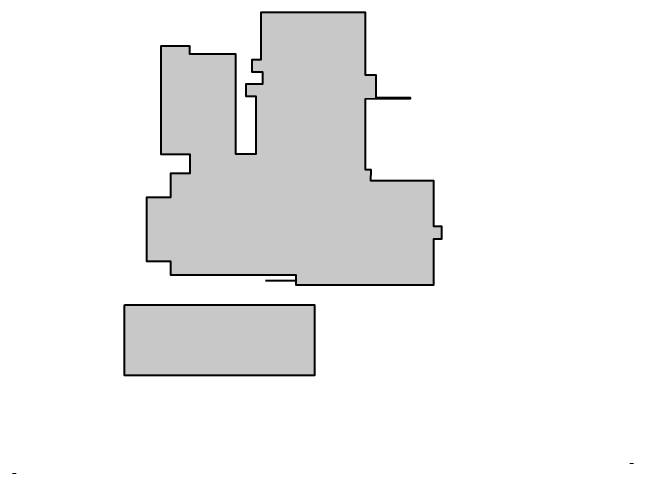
# Model space of a CAD drawing. Header units: metres. Extents: x -353 to 1688, y -477 to 135.
# Drawn here: x 353.2 to 454.2, y -227 to -152.1 of the extents above; entities that cross this region are included whole.
import ezdxf

# ---------------------------------------------------------------- set-up
doc = ezdxf.new("R2010")
doc.units = ezdxf.units.M
doc.header["$MEASUREMENT"] = 0
doc.layers.add('PLINTH', color=7, linetype='Continuous', lineweight=20)
doc.layers.add('WALL', color=2, linetype='Continuous', lineweight=40)

msp = doc.modelspace()

# ---------------------------------------------------------------- hatches: boundary and pattern name
at = {"layer": 'WALL'}
h = msp.add_hatch(color=256, dxfattribs=at)
h.dxf.hatch_style = 1
h.paths.add_polyline_path([(421.69489, -179.45877), (411.48336, -179.45877), (411.5071, -177.70092), (410.60718, -177.68877), (410.6075, -166.14611), (417.9375, -166.10405), (417.9375, -165.98905), (412.3375, -165.98905), (412.3375, -162.31611), (410.6075, -162.31611), (410.6075, -152.12611), (393.5848, -152.12611), (393.5848, -159.81611), (392.0975, -159.81611), (392.0975, -161.77611), (393.83739, -161.78467), (393.83739, -163.78482), (391.1675, -163.78482), (391.1675, -165.73611), (392.7675, -165.73611), (392.7675, -175.12729), (389.50563, -175.12729), (389.50563, -158.89772), (382.03094, -158.89772), (382.03094, -157.58276), (377.35083, -157.58276), (377.35083, -175.15764), (382.03094, -175.15764), (382.03094, -178.31019), (378.88362, -178.31019), (378.88362, -182.18972), (375.02335, -182.18972), (375.02335, -192.54185), (378.88613, -192.54185), (378.88613, -194.74224), (394.11613, -194.74224), (399.25828, -194.74224), (399.25828, -196.37877), (421.67828, -196.37877), (421.67828, -188.91877), (423.02828, -188.91877), (423.02828, -186.91877), (421.67828, -186.91877)])
h.paths.add_polyline_path([(402.30861, -199.60281), (371.42552, -199.60964), (371.42552, -211.06964), (402.30861, -211.06964)])

# ---------------------------------------------------------------- linework, layer by layer
at = {"layer": 'PLINTH'}
for p, q in [((453.5657, -225.36553), (454.1657, -225.36553)), ((353.21392, -227.0172), (353.81392, -227.0172))]:
    msp.add_line(p, q, dxfattribs=at)
at = {"layer": 'WALL'}
for points in [[(394.34613, -195.64224), (399.25828, -195.64224), (399.25828, -196.37877), (421.67828, -196.37877), (421.67828, -188.91877), (423.02828, -188.91877), (423.02828, -186.91877), (421.67828, -186.91877), (421.69489, -179.45877), (411.48336, -179.45877), (411.5071, -177.70092), (410.60718, -177.68877), (410.6075, -166.14611), (417.9375, -166.10405), (417.9375, -165.98905), (412.3375, -165.98905), (412.3375, -162.31611), (410.6075, -162.31611), (410.6075, -152.12611), (393.5848, -152.12611), (393.5848, -159.81611), (392.0975, -159.81611), (392.0975, -161.77611), (393.83739, -161.78467), (393.83739, -163.78482), (391.1675, -163.78482), (391.1675, -165.73611), (392.7675, -165.73611), (392.7675, -175.12729), (389.50563, -175.12729), (389.50563, -158.89772), (382.03094, -158.89772), (382.03094, -157.58276), (377.35083, -157.58276), (377.35083, -175.15764), (382.03094, -175.15764), (382.03094, -178.31019), (378.88362, -178.31019), (378.88362, -182.18972), (375.02335, -182.18972), (375.02335, -192.54185), (378.88613, -192.54185), (378.88613, -194.74224), (394.11613, -194.74224), (399.25828, -194.74224), (399.25828, -196.37877), (421.67828, -196.37877)], [(371.42552, -199.60964), (402.30861, -199.60281), (402.30861, -211.06964), (371.42552, -211.06964), (371.42552, -199.60964)]]:
    msp.add_lwpolyline(points, dxfattribs=at)

doc.saveas('drawing.dxf')
